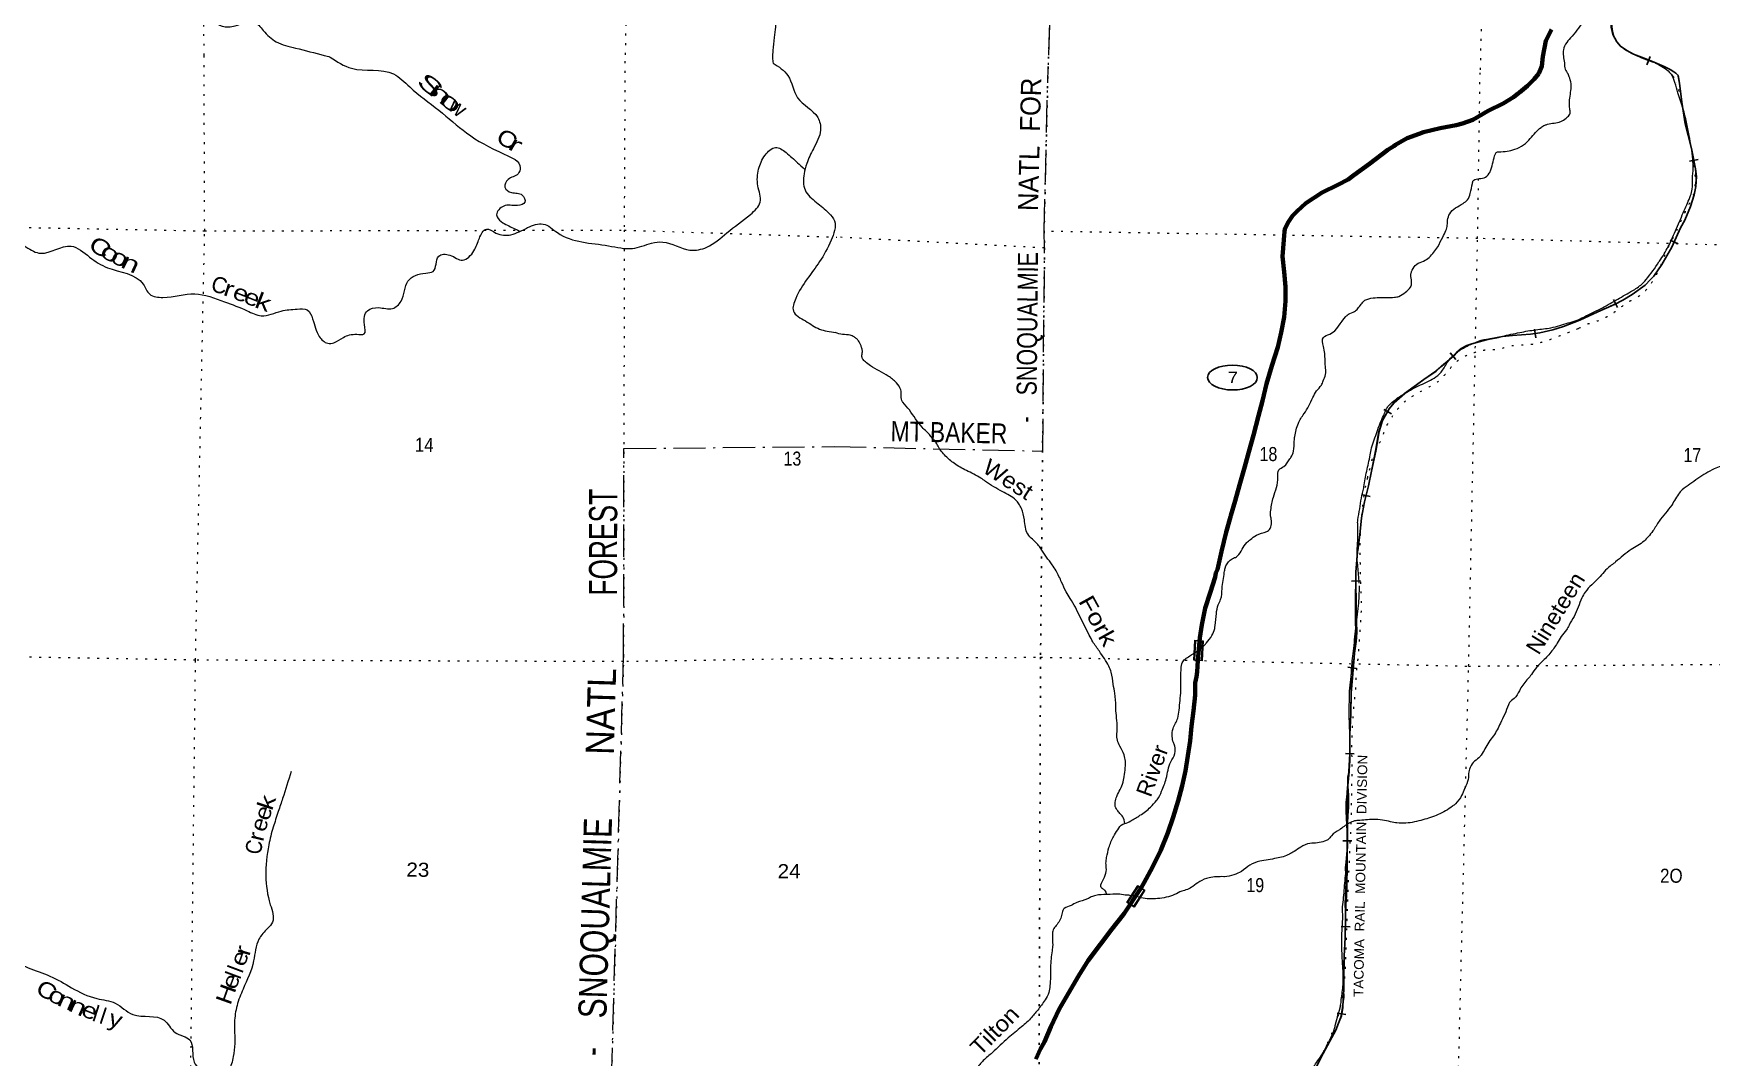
# Model space of a CAD drawing. Header units: feet. Extents: x -518066 to -250644, y -364975 to -177792.
# Drawn here: x -325216 to -304337, y -330820 to -318076 of the extents above; entities that cross this region are included whole.
import ezdxf
from ezdxf.enums import TextEntityAlignment as Align

# ---------------------------------------------------------------- set-up
doc = ezdxf.new("R2010")
doc.units = ezdxf.units.FT
doc.header["$LTSCALE"] = 80
doc.linetypes.add('DOT_DASHED', pattern=[7.7, 5, -1.2, 0.3, -1.2])
doc.linetypes.add('DOTTED', pattern=[1.5, 0.3, -1.2])
for name, color, linetype, lineweight in [('17', 7, 'Continuous', 25), ('23', 7, 'Continuous', 70), ('34', 7, 'Continuous', 25), ('39', 7, 'Continuous', 13), ('41', 7, 'Continuous', 13), ('44', 7, 'DOT_DASHED', 13), ('59', 7, 'Continuous', 13), ('6', 7, 'DOTTED', 25), ('7', 7, 'DOTTED', 13)]:
    doc.layers.add(name, color=color, linetype=linetype, lineweight=lineweight)

msp = doc.modelspace()

# ---------------------------------------------------------------- linework, layer by layer
at = {"layer": '17'}
msp.add_ellipse((-310297.36, -322357.17), major_axis=(-309.24, 1), ratio=0.500121, dxfattribs=at)
at = {"layer": '23'}
for points in [[(-306484.27, -318574.24), (-306449.42, -318480.63), (-306436.19, -318360.16), (-306400.14, -318165.54), (-306328.47, -318023.52)], [(-308290.89, -319476.56), (-308267.97, -319461.03), (-308248.5, -319448.54), (-308125.42, -319378.54), (-307975.3, -319322.41), (-307920.18, -319304.03), (-307714.28, -319253.25), (-307512.84, -319215.76), (-307434.26, -319195.92), (-307305.23, -319148.09), (-307115.56, -319038.08), (-306929.99, -318946.16), (-306798.82, -318866.13), (-306736.22, -318818.04), (-306724.11, -318810.04), (-306625.13, -318727.86), (-306544.26, -318643.61), (-306484.15, -318574.1)], [(-312743.36, -330839.05), (-312686.46, -330712.42), (-312637.78, -330626.04), (-312556.46, -330437.09), (-312454.89, -330218.02), (-312339.31, -330019.14), (-312207.54, -329798.17), (-312092.02, -329613.38), (-311940.19, -329408.6), (-311798.5, -329223.91), (-311658.86, -329045.25), (-311644.69, -329027.18), (-311434.95, -328707.36), (-311395.48, -328643.58), (-311294.03, -328452.7), (-311190.46, -328237.66), (-311100.99, -328024.59), (-311035.74, -327827.53), (-310974.5, -327626.43), (-310921.36, -327437.38), (-310882.32, -327252.3), (-310853.35, -327067.18), (-310822.36, -326880.06), (-310807.49, -326696.9), (-310782.52, -326505.73), (-310763.58, -326312.52), (-310763.52, -326298.43), (-310760.91, -326157.51), (-310746.49, -326081.06), (-310736.16, -326018.68), (-310729.73, -325878.47), (-310704.91, -325596.12), (-310677.32, -325435.04), (-310638.18, -325225.8), (-310577, -325038.79), (-310513.77, -324843.74), (-310505.49, -324789.41), (-310485.17, -324745.19), (-310433.9, -324521.91), (-310374.51, -324282.55), (-310323.37, -324091.48), (-310319.28, -324075.38), (-310264.15, -323892.38), (-310208.96, -323695.28), (-310141.56, -323466.02), (-310092.47, -323280.98), (-310037.25, -323075.83), (-309971.81, -322834.48), (-309924.72, -322647.41), (-309873.49, -322436.21), (-309806.11, -322210.97), (-309734.68, -321979.71), (-309689.61, -321796.67), (-309654.59, -321607.55), (-309637.64, -321408.29), (-309638.92, -321237.15), (-309638.88, -321227.09), (-309652.18, -321041.81), (-309675.52, -320852.47), (-309652.04, -320538.48), (-309647.89, -320508.29), (-309609.32, -320431.93), (-309548.57, -320345.59), (-309493.96, -320285.4), (-309382.84, -320187.16), (-309183.01, -320055.04), (-308987.35, -319957.13), (-308858.25, -319891.18), (-308787.58, -319839.1), (-308593.75, -319696.88), (-308363.92, -319524.06), (-308350.75, -319516.53), (-308290.89, -319476.56)]]:
    msp.add_lwpolyline(points, dxfattribs=at)
at = {"layer": '34'}
for p, q in [((-305139.73, -318464.18), (-305099.66, -318361.09)), ((-304612.18, -319665.85), (-304503.76, -319643.96)), ((-304850.3, -320648.16), (-304749.44, -320693.57)), ((-305554.62, -321387.81), (-305506.28, -321487.3)), ((-306540.02, -321754.92), (-306523.75, -321864.33)), ((-307588.77, -322049.9), (-307517.36, -322134.38)), ((-308414.25, -322753.48), (-308318.68, -322809.18)), ((-308691.27, -323812.57), (-308583.83, -323838.83)), ((-308815.1, -324889.75), (-308704.53, -324886.99)), ((-308861.48, -325960.29), (-308752.42, -325978.76)), ((-308891.92, -327037.29), (-308781.4, -327041.74)), ((-308923.71, -328123.51), (-308813.1, -328122.41)), ((-308943.51, -329190.55), (-308833.03, -329195.91)), ((-308994.15, -330266.94), (-308884.95, -330284.54))]:
    msp.add_line(p, q, dxfattribs=at)
at = {"layer": '34', "lineweight": 13}
msp.add_line((-308719, -324916.9), (-308719.42, -324912.24), dxfattribs=at)
at = {"layer": '34'}
for points in [[(-305164.71, -316587.93), (-305230.86, -316778.24), (-305309.81, -316998.63), (-305389.8, -317218.89), (-305491.07, -317534.13), (-305576.71, -317852.1), (-305588.65, -317933.02), (-305586.23, -317994.68), (-305562.82, -318087.21), (-305513.82, -318177.48), (-305468.28, -318230.66), (-305391.84, -318287.99), (-305306.96, -318331.87), (-305173.31, -318383.82), (-305040.93, -318436.95), (-304924.23, -318487.49), (-304852.49, -318523.93), (-304806.94, -318550.13), (-304779.62, -318568.36), (-304752.18, -318597.22)], [(-304752.18, -318597.22), (-304733.89, -318694.58), (-304704.7, -318930.27), (-304663.59, -319198.12), (-304586.41, -319504.42), (-304535.14, -319758.36), (-304524.99, -319856.41), (-304531.09, -319978.55), (-304550.64, -320084.91), (-304597.58, -320227.78), (-304666.78, -320396.74), (-304721.55, -320495.2), (-304829.25, -320734.39), (-304955.01, -320949.43), (-305054.33, -321094.11), (-305094.83, -321138.32), (-305161.62, -321206.59), (-305323.26, -321324.86), (-305438.37, -321394.94), (-305545.33, -321446.91), (-305749.01, -321538.74), (-305761.1, -321544.74), (-305976.96, -321644.62), (-306178.62, -321720.38), (-306309.7, -321762.19), (-306470.96, -321799.85), (-306589.88, -321817.53), (-306811.39, -321834.82), (-306936.18, -321846.42), (-307091.2, -321876.01), (-307318.81, -321935.53), (-307383.18, -321959.4), (-307449.6, -321997.31), (-307503.98, -322043.28), (-307530.29, -322075.39), (-307694, -322213.77), (-307704.09, -322221.77), (-307764.74, -322275.92), (-307914.17, -322380.09), (-308154.38, -322554.3), (-308283.59, -322670.48), (-308348.22, -322748.63), (-308431.25, -322891.08), (-308474.05, -323029.64), (-308515.35, -323275.06), (-308566.72, -323522.53), (-308605.75, -323703.6), (-308654.9, -323904.73), (-308689.95, -324101.84), (-308712.99, -324313.12), (-308737.99, -324508.4), (-308742.08, -324524.46), (-308763.28, -324777.91), (-308764.82, -325194.14), (-308765.87, -325426.52), (-308761.77, -325472.72), (-308764.82, -325588.41), (-308783.94, -325845.03), (-308803.03, -326095.42), (-308818.96, -326281.22), (-308824.26, -326557.27), (-308836.29, -326794.93), (-308837.33, -327038.58), (-308846.34, -327262.08), (-308869.58, -327521.69), (-308869.65, -327537.8), (-308868.34, -327704.33), (-308868.34, -327771.31), (-308867.64, -328008.84), (-308865.75, -328197.93), (-308870.39, -328244.34), (-308868.34, -328386.3), (-308871.38, -328471.55), (-308878.7, -328812.12), (-308886.6, -328916.05), (-308890.63, -329081.55), (-308895.4, -329325.53), (-308906.45, -329557.01), (-308910.56, -329839.35), (-308912.21, -329963.64), (-308912.28, -329979.72), (-308919.83, -330092.85), (-308925.3, -330199.32), (-308941.86, -330302.06), (-308976.51, -330392.64), (-309011.12, -330479.15), (-309059.84, -330569.62), (-309169.4, -330772.54), (-309268.87, -330967.48)]]:
    msp.add_lwpolyline(points, dxfattribs=at)
at = {"layer": '34', "lineweight": 13}
for points in [[(-308284.39, -322669.72), (-308155.07, -322553.44), (-307914.81, -322379.19), (-307765.42, -322275.06), (-307704.8, -322220.93), (-307694.7, -322212.92), (-307531.08, -322074.61), (-307504.77, -322042.5), (-307450.23, -321996.4), (-307383.65, -321958.4), (-307319.14, -321934.48), (-307091.44, -321874.94), (-306936.33, -321845.33), (-306811.48, -321833.72), (-306590, -321816.44), (-306471.17, -321798.77), (-306309.99, -321761.13), (-306178.98, -321719.34), (-305977.38, -321643.6), (-305761.58, -321543.75), (-305749.48, -321537.75), (-305545.8, -321445.91), (-305438.9, -321393.97), (-305323.87, -321323.94), (-305162.34, -321205.76), (-305095.63, -321137.56), (-305055.19, -321093.42), (-304955.94, -320948.84), (-304830.23, -320733.89), (-304722.53, -320494.71), (-304667.77, -320396.26), (-304598.61, -320227.4), (-304551.71, -320084.64), (-304532.19, -319978.42), (-304526.09, -319856.44), (-304536.23, -319758.53), (-304587.48, -319504.66), (-304664.67, -319198.34), (-304705.79, -318930.42), (-304734.98, -318694.75), (-304755.17, -318587.28)], [(-309269.83, -330966.94), (-309170.37, -330772.03), (-309060.81, -330569.1), (-309012.12, -330478.68), (-308977.53, -330392.24), (-308942.93, -330301.77), (-308926.39, -330199.15), (-308907.73, -330072.38), (-308913.38, -329979.75), (-308913.31, -329963.64), (-308914.5, -329772.37), (-308907.55, -329556.97), (-308896.5, -329325.48), (-308885.46, -329098.02), (-308894.72, -328908.73), (-308881.47, -328634.97), (-308890.76, -328453.73), (-308884.44, -328387.32), (-308871.49, -328244.24), (-308866.85, -328197.88), (-308868.74, -328008.87), (-308881.75, -327757.16), (-308883.3, -327648.43), (-308870.75, -327537.74), (-308870.68, -327521.64), (-308847.44, -327262.01), (-308838.43, -327038.56), (-308837.39, -326794.95), (-308846.46, -326561.37), (-308841.15, -326261.41), (-308818.07, -326040.03), (-308785.03, -325844.86), (-308755.99, -325643.64), (-308745.44, -325528.92), (-308748.89, -325394.01), (-308755.78, -325122.19), (-308764.38, -324777.88), (-308743.17, -324524.28), (-308739.07, -324508.19), (-308714.08, -324312.99), (-308691.04, -324101.68), (-308655.98, -323904.5), (-308606.82, -323703.35), (-308567.8, -323522.3), (-308516.43, -323274.86), (-308475.12, -323029.39), (-308432.26, -322890.63), (-308349.13, -322748), (-308284.39, -322669.72)]]:
    msp.add_lwpolyline(points, dxfattribs=at)
for points in [[(-286001.81, -273099.63), (-286744.98, -274959.73), (-287315.14, -276379.3), (-287421.41, -276772.23), (-287445.64, -277399.11), (-287468.51, -277887.32), (-287639.61, -278134.91), (-287907.69, -278441.85), (-288159.48, -278931.87), (-288727.87, -279965.55), (-289046.38, -280501.15), (-289446.44, -280957.57), (-289879.24, -281270.97), (-290014.36, -281534.98), (-290067.52, -281835.97), (-290497.99, -282117.23), (-290678.74, -282324.52), (-290757.78, -282603.15), (-290794.3, -282846), (-290973.61, -283111.6), (-291222.77, -283332.3), (-291962.92, -283658.82), (-292741.7, -284033.2), (-293726.28, -284508.1), (-294513.75, -284950.73), (-294891.51, -285180.24), (-295289.35, -285206.55), (-295642.71, -285201.13), (-295864.72, -285315.57), (-296134.11, -285552.16), (-296258.96, -285792.15), (-296413.31, -285969.55), (-296800.12, -286098.47), (-297298.77, -286166.02), (-297712.03, -286330.87), (-298280.79, -286584.67), (-298962.69, -286909.73), (-299568, -287205.39), (-299804.78, -287392.04), (-299998.92, -287735.88), (-300258.42, -288396.67), (-300447.93, -288883.27), (-300746.75, -289662.27), (-301005.28, -290224.58), (-301207.21, -290544.23), (-301448.48, -290779.07), (-301599.38, -291014.8), (-301749.94, -291419.36), (-301781.65, -291784.87), (-301770.89, -292120.64), (-301625.35, -292636.6), (-301384.17, -293022.84), (-301145.38, -293449.25), (-300881.31, -294163.33), (-300537.45, -295135.46), (-300292.53, -295959.91), (-300218.26, -296575.68), (-300307.63, -297292.38), (-300503.74, -298042.22), (-300636.28, -298861.02), (-300638.2, -299260.99), (-300612.32, -300101.41), (-300572.14, -301530.9), (-300544.49, -302600.47), (-300488.29, -304034.13), (-300446.67, -305316.91), (-300458.44, -305901.7), (-300572.35, -306459.37), (-300906.07, -307316.42), (-301489.24, -308629.34), (-301702.75, -309105.66), (-302171.96, -310264.91), (-302445.81, -310750.69), (-302789.6, -311201.63), (-303080, -311737.5), (-303298.14, -312276.08), (-303605.47, -313718.3), (-303529.19, -314129.07), (-303519.28, -314551.26), (-303668.1, -314983.98), (-303893.26, -315214.96), (-304527.24, -315566.62), (-304824.74, -315802.94), (-304948.85, -315968.57), (-305099.65, -316397.25), (-305231.9, -316777.87), (-305390.84, -317218.53), (-305577.79, -317851.88), (-305514.73, -318178.11), (-305307.41, -318332.87), (-305041.38, -318437.95)], [(-308417.69, -322833.3), (-308391.61, -322768.19), (-308365.25, -322721.98), (-308334.91, -322687.87), (-308241.99, -322611.71), (-308058.35, -322499.66), (-307858.67, -322401.76), (-307765.86, -322349.77), (-307682.97, -322265.52), (-307603.94, -322140.99), (-307510.97, -322050.74), (-307393.9, -321974.68), (-307331.38, -321944.72), (-307266.85, -321916.77), (-307135.86, -321879.02), (-307121.77, -321879.07), (-306940.48, -321845.53), (-306722.88, -321796.02), (-306521.46, -321762.55), (-306334.16, -321737.09), (-306118.54, -321677.5), (-306021.8, -321647.67), (-305925, -321603.74), (-305719.26, -321501.84), (-305527.59, -321395.86), (-305339.94, -321287.85), (-305216.81, -321205.77), (-305150.1, -321137.57), (-304990.15, -320918.72), (-304982.05, -320906.67), (-304874.61, -320727.89), (-304770.99, -320500.78), (-304675.44, -320277.66), (-304598.16, -320092.73), (-304575.68, -320012.28), (-304573.11, -319881.42), (-304564.51, -319754.61), (-304570.05, -319637.82), (-304613.09, -319345.73), (-304690.18, -319015.25), (-304753.73, -318813.68), (-304791.43, -318686.69), (-304831.42, -318587.65)], [(-305041.38, -318437.95), (-304877.72, -318540.02), (-304802.23, -318623.16)], [(-308719.42, -324912.24), (-308737.12, -324714.96), (-308746.27, -324501.51), (-308739.87, -324416.98), (-308738.91, -324191.49), (-308738.64, -324129.07), (-308711.89, -323992.27), (-308693.21, -323859.46), (-308664.48, -323730.72), (-308662.41, -323716.63), (-308627.37, -323523.48), (-308584.23, -323320.3), (-308567.76, -323233.79), (-308533.11, -323131.24), (-308459.77, -322926.16), (-308417.69, -322833.3)], [(-314156.67, -333476.06), (-314150.63, -333468.57), (-314010.83, -333253.67), (-313952.11, -333171.34), (-313875.07, -333040.77), (-313798.04, -332914.22), (-313767.73, -332886.15), (-313731.25, -332827.9), (-313611.63, -332625.01), (-313516.3, -332454.23), (-313433.42, -332369.99), (-313356.51, -332271.63), (-313218.87, -332090.95), (-313125.89, -331998.69), (-313057.26, -331954.65), (-313045.15, -331946.64), (-312974.54, -331908.66), (-312877.8, -331878.82), (-312779.13, -331867.12), (-312674.47, -331869.53), (-312477.32, -331892.42), (-312342.55, -331913.06), (-312241.92, -331915.46), (-312036.64, -331922.27), (-311829.46, -331953.25), (-311680.56, -331965.9), (-311604.05, -331960.15), (-311557.75, -331958.31), (-311404.85, -331974.99), (-311197.58, -331985.84), (-311187.52, -331985.88), (-310986.29, -331998.72), (-310785.09, -332017.6), (-310595.98, -332038.45), (-310418.94, -332057.24), (-310350.52, -332061.53), (-310231.69, -332043.86), (-310142.99, -332011.98), (-310046.17, -331964.03), (-309961.43, -331916.03), (-309876.57, -331839.84), (-309856.34, -331815.76), (-309829.94, -331761.5), (-309722.74, -331639.09), (-309576.99, -331444.35), (-309570.91, -331434.3), (-309469.49, -331253.49), (-309353.96, -331064.67), (-309248.5, -330877.83), (-309191.81, -330799.53), (-309139.06, -330703.09), (-309047.69, -330516.19), (-308984.33, -330290.94), (-308951.61, -330170.26), (-308943.26, -330099.83), (-308920.32, -329912.68), (-308925.38, -329683.14), (-308934.64, -329495.86), (-308935.82, -329300.57), (-308924.78, -329071.09), (-308924.7, -329052.97), (-308928.39, -328974.44), (-308917.84, -328859.72), (-308896.69, -328620.21), (-308873.52, -328378.7), (-308870.48, -328137.11), (-308865.63, -327943.85), (-308852.71, -327746.59), (-308851.71, -327513.05), (-308856.87, -327307.67), (-308848.65, -327267.44), (-308836.2, -327178.9), (-308831.47, -327013.82), (-308830.15, -326705.79), (-308823.01, -326448.11), (-308822.94, -326429.99), (-308820.06, -326228.67), (-308817.11, -326007.21), (-308791.91, -325761.68), (-308762.52, -325477.91), (-308729.12, -325198.19), (-308715.98, -324950.6)]]:
    msp.add_spline(points, degree=3, dxfattribs=at)
at = {"layer": '34', "linetype": 'DOTTED', "lineweight": 13}
for points in [[(-304966.47, -320964.89), (-304883.28, -320755.41), (-304785.85, -320564.51), (-304696.44, -320367.54), (-304601.01, -320172.61), (-304550.14, -320043.95), (-304537.63, -319941.32), (-304537.29, -319862.8), (-304560.59, -319661.38), (-304607.77, -319397.45), (-304631.52, -319304.75), (-304736.09, -318809.08), (-304769.04, -318680.46)], [(-305986.26, -321744.22), (-305867.26, -321686.28), (-305732.22, -321644.51), (-305591.02, -321572.57), (-305482.01, -321498.49), (-305354.81, -321406.36), (-305239.82, -321344.38), (-305130.7, -321244.12), (-305051.71, -321129.66), (-304966.47, -320964.89), (-304956.9, -320943.36)], [(-308620.19, -323625.68), (-308590.28, -323508.11), (-308543.22, -323329.1), (-308482.3, -323202.5), (-308425.41, -323077.88), (-308382.67, -322967.31), (-308321.83, -322860.84), (-308228.7, -322734.35), (-308137.74, -322644.09), (-308020.68, -322568.03), (-307873.39, -322486.04), (-307754.35, -322418.04), (-307667.46, -322337.83), (-307574.39, -322225.44), (-307499.6, -322151.23), (-307400.71, -322089.19), (-307277.72, -322041.33), (-307134.69, -322011.68), (-306979.66, -322000.18), (-306834.57, -321962.48), (-306703.69, -321950.89), (-306546.64, -321937.39), (-306417.68, -321905.67), (-306298.76, -321865.85), (-306137.46, -321802.03), (-305986.26, -321744.22)], [(-309228.7, -330853.24), (-309200.35, -330813.08), (-309127.28, -330670.41), (-309005.29, -330382.97), (-308939.71, -330109.4), (-308935.56, -330079.22), (-308910.78, -329934.35), (-308893.82, -329733.08), (-308880.3, -329394.9), (-308870.88, -329072.8), (-308857.44, -328754.74), (-308843.94, -328420.58), (-308832.86, -328181.04), (-308819.3, -327834.8), (-308811.79, -327488.53), (-308808.45, -327178.49), (-308811.3, -326902.66), (-308800.1, -326636.94), (-308783.06, -326417.55), (-308759.88, -326174.03), (-308748.99, -325978.78), (-308746.9, -325962.68), (-308725.92, -325761.42), (-308706.69, -325501.78), (-308693.6, -325264.25), (-308698.41, -324976.33), (-308705.37, -324718.6), (-308708.32, -324466.92), (-308701.33, -324243.47), (-308684.38, -324046.23), (-308657.21, -323810.77), (-308620.19, -323625.68), (-308604.91, -323559.59)]]:
    msp.add_spline(points, degree=3, dxfattribs=at)
at = {"layer": '39'}
for points in [[(-319546.69, -311826.71), (-319038.54, -311921.59), (-318679.39, -312056.85), (-318527.19, -312262.14), (-318398.96, -312403.07), (-318342.95, -312515.74), (-318333.02, -312572.05), (-318260.94, -312678.71), (-318229.07, -312811.44), (-318124.88, -312924.19), (-317926.27, -313008.93), (-317721.53, -313043.43), (-317542.7, -312975.36), (-317458.49, -313033.8), (-317446.64, -313140.36), (-317559.34, -313274.88), (-317607.88, -313457.75), (-317577.99, -313576.4), (-317441.64, -313673.12), (-317182.81, -313768.01), (-317030.42, -313876.81), (-316988.52, -314013.58), (-317060.93, -314081.82), (-317193.67, -314196.2), (-317224.05, -314336.88), (-317234.43, -314513.77), (-317254.68, -314602.19), (-317327.16, -314704.61), (-317313.35, -314833.29), (-317182.93, -314881.75), (-317052.59, -314970.41), (-316988.62, -315117.27), (-316934.7, -315266.12), (-316981, -315330.38), (-317089.61, -315430.72), (-317119.87, -315505.06), (-317055.97, -315686.09), (-317076.26, -315798.64), (-317162.92, -315965.36), (-317255.5, -316081.82), (-317255.67, -316170.27), (-317117.19, -316198.63), (-317026.91, -316238.98), (-316922.53, -316253.22), (-316826.09, -316221.21), (-316703.58, -316205.32), (-316657.39, -316197.35), (-316551.19, -316314.12), (-316501.21, -316424.77), (-316547.56, -316511.14), (-316650.15, -316611.49), (-316692.48, -316697.87), (-316638.42, -316776.36), (-316508.08, -316867.03), (-316403.97, -317019.98), (-316356.03, -317150.73), (-316362.26, -317259.28), (-316304.19, -317341.8), (-316193.95, -317444.5), (-316073.82, -317621.6), (-315987.95, -317862.98), (-315998.49, -318126.32), (-316016.87, -318287.12), (-316021.06, -318377.58), (-316014.17, -318444.69)], [(-329735.52, -315678.15), (-329586.55, -315473.33), (-329383.67, -315429.42), (-329146.51, -315307.16), (-328987.66, -315186.79), (-328674.44, -315189.3), (-328535.75, -315113.12), (-328346.85, -315028.99), (-328224.36, -315023.15), (-328071.83, -315057.57), (-327824.76, -314999.65), (-327523.73, -315078.53), (-327108.43, -315250.07), (-326731.29, -315421.54), (-326446.64, -315665.25), (-326224.18, -315878.69), (-325999.51, -315991.63), (-325792.99, -316138.71), (-325610.78, -316406.38), (-325396.4, -316643.94), (-325087.56, -316839.43), (-324830.98, -317056.95), (-324628.49, -317216.09), (-324544.46, -317373.03), (-324462.22, -317415.37), (-324309.64, -317425.67), (-324160.97, -317375.64), (-324084.66, -317371.74), (-324032.52, -317406), (-323915.97, -317355.93), (-323791.25, -317231.48), (-323650.65, -317205.57), (-323564.4, -317253.95), (-323424.33, -317503.46), (-323237.97, -317698.76), (-323091.61, -317807.55), (-322869.07, -317982.8), (-322708.44, -317979.03), (-322477.44, -317929.14), (-322357.18, -318037.88), (-322196.82, -318178.86), (-321956.02, -318255.64), (-321598.81, -318348.68), (-321524.91, -318368.05)], [(-305568.39, -317429.39), (-305603.66, -317419.49), (-305646.24, -317461.29), (-305681.64, -317589.58), (-305782.54, -317640.87), (-305867.3, -317684.27), (-305880.61, -317812.78), (-305921.7, -317906.85), (-306072.27, -318108.41), (-306180.35, -318276.2), (-306167.91, -318441.14), (-306156.63, -318519.64), (-306121.46, -318578.48)], [(-321524.91, -318368.04), (-321258.62, -318508.19), (-320737.06, -318578.1), (-320534.38, -318739.99), (-320172.76, -319030.94), (-319829.08, -319311.57), (-319358.55, -319575.92), (-319160.01, -319745.8), (-319187.23, -319821.86), (-319310.84, -319892.52), (-319350.41, -319988.53), (-319268.95, -320054.09), (-319134.75, -320086.21), (-319101.83, -320173.21), (-319194.9, -320216.13), (-319365.84, -320223.73), (-319453.84, -320333.12), (-319396.75, -320416.45), (-319319.02, -320461.84), (-319170.8, -320533.84)], [(-316014.17, -318444.69), (-315829.29, -318598.69), (-315708.66, -318876.1), (-315458.91, -319119.15), (-315422.99, -319276.62), (-315512.74, -319508.73), (-315595.81, -319694.66), (-315627.8, -319822.97), (-315616.59, -320022.34), (-315474.1, -320177.32), (-315321.25, -320310.32), (-315250.3, -320407.93), (-315291.95, -320648.78), (-315434.44, -320914.34), (-315732.45, -321372.83), (-315760.82, -321529.37), (-315611.85, -321652.25), (-315436.43, -321753.38), (-315236.75, -321796.99)], [(-307847.95, -320861.39), (-307742.72, -320728.91), (-307681.82, -320608.34), (-307641.22, -320527.96), (-307624.83, -320459.57), (-307620.54, -320399.19), (-307594.03, -320318.76), (-307428.44, -320190.53), (-307371.88, -320144.44), (-307339.34, -320066.04), (-307312.64, -319941.31), (-307308.54, -319923.21), (-307304.47, -319913.16), (-307167.43, -319871.4), (-307102.78, -319815.27), (-307080.45, -319771.06), (-307025.25, -319571.95), (-307015.12, -319555.88), (-306982.88, -319547.95), (-306785.49, -319516.48), (-306674.55, -319460.53), (-306591.69, -319382.32), (-306458.26, -319243.91), (-306409.83, -319215.9), (-306395.72, -319209.92), (-306232.55, -319178.32), (-306194.24, -319162.36), (-306127.6, -319112.28), (-306095.21, -319068.11), (-306100.99, -319007.69), (-306104.76, -318947.27), (-306083.84, -318762.12), (-306081.66, -318723.88), (-306101.39, -318629.18), (-306121.46, -318578.48)], [(-333111.59, -318709.23), (-332832.03, -318836.01), (-332575.34, -318875.94), (-332244.19, -319188.58), (-332085.67, -319486.66), (-331930.04, -319706.22), (-331634.92, -319728.59), (-331107.75, -319967.6), (-330811.84, -319935.65), (-330602.58, -320059.41), (-330386.95, -320159.1), (-330087.77, -320179.52), (-329939.51, -320211.85), (-329744.63, -320357.52), (-329470.83, -320325.26), (-329250.51, -320378.75), (-328927.36, -320268.72), (-328447.35, -320152.91), (-328232.31, -320154.01), (-328061.71, -320170.56), (-327944.01, -320091.77), (-327826.25, -320008.96), (-327492.31, -319987.63), (-327294.86, -319954.26), (-327055.76, -319818.88), (-326842.53, -319805.86), (-326517.67, -319997.68), (-326398.13, -320210.68), (-326269.73, -320226.62), (-326146, -320147.92), (-326046.15, -320052.78), (-325855.89, -320099.8), (-325684.9, -320229.03), (-325499.03, -320302.14), (-325412.23, -320416.08), (-325446.81, -320584.6), (-325310.24, -320731.45), (-325126.47, -320810.56), (-324749.35, -320721.44), (-324518.16, -320857.58), (-324296.96, -320989.55), (-323851.71, -321195.19), (-323771.09, -321319.09), (-323606.86, -321359.7), (-323210.28, -321315.12), (-322839.89, -321415.04), (-322558.09, -321525.76), (-322382.13, -321588.66), (-322134.07, -321529.87), (-321936.75, -321504.55), (-321810.3, -321516.44), (-321743.56, -321628.07), (-321660.28, -321846.58), (-321554.96, -321930.6), (-321478.49, -321923.66), (-321360.96, -321856.94), (-321193.6, -321819.12), (-321101.08, -321814.42), (-321099.4, -321697.74), (-321060.75, -321525.25), (-320923.53, -321486.99), (-320750.83, -321497.53), (-320643, -321406.53), (-320557.01, -321156.25), (-320336.5, -321056.82), (-320243.75, -321036.03), (-320174.73, -320847.88), (-320035.84, -320833.79), (-319877.97, -320896.44), (-319735.6, -320779.77), (-319669.05, -320623.79), (-319580.97, -320508.36), (-319463.1, -320558.35), (-319276.48, -320579.15), (-319068.21, -320491.62), (-318874.61, -320446.12), (-318697.28, -320553.31), (-318060.5, -320717.45), (-317763.51, -320749.91), (-317525.41, -320684.93), (-317386.53, -320670.84), (-317048.29, -320770.3), (-316838.76, -320735.1), (-316588.97, -320555.6), (-316294.26, -320326.45), (-316175.48, -320173.23), (-316202.74, -319971.62), (-316193.71, -319762.48), (-316112.85, -319590.61), (-315982.83, -319493.89), (-315853.09, -319556.13), (-315710.2, -319682.95), (-315621.96, -319761.31)], [(-296471.89, -319949), (-296610.75, -319942.44), (-296677.25, -319960.3), (-296860.7, -320028.06), (-297054.13, -320075.65), (-297253.55, -320111.14), (-297404.63, -320140.77), (-297519.52, -320176.57), (-297594.07, -320196.42), (-297672.73, -320232.37), (-297741.37, -320282.44), (-297759.66, -320322.64), (-297931.36, -320466.95), (-298016.11, -320516.96), (-298143.11, -320560.77), (-298155.19, -320562.74), (-298360.63, -320594.18), (-298443.17, -320597.89), (-298535.71, -320587.47), (-298728.74, -320540.44), (-298907.68, -320493.45), (-299106.73, -320442.37), (-299237.44, -320413.69), (-299313.9, -320409.37), (-299374.34, -320421.22), (-299487.26, -320469.12), (-299535.7, -320501.15), (-299580.14, -320537.22), (-299675.42, -320697.92), (-299693.75, -320746.17), (-299740.35, -320818.48), (-299789.14, -320931.04), (-299795.23, -320943.1), (-299914.77, -321127.87), (-299949.16, -321168.01), (-300100.59, -321278.17), (-300171.13, -321300.05), (-300251.65, -321303.77), (-300320.06, -321297.47), (-300515.14, -321258.48), (-300698.19, -321233.63), (-300885.18, -321186.61), (-301128.51, -321135.36), (-301257.22, -321108.7), (-301355.82, -321102.29), (-301367.88, -321100.23), (-301430.3, -321104.02), (-301486.73, -321121.93), (-301541.08, -321121.72), (-301722.21, -321117.01), (-301845.06, -321134.66), (-301943.79, -321158.45), (-301992.14, -321168.33), (-302066.76, -321202.28), (-302133.26, -321222.16), (-302157.5, -321242.2), (-302203.94, -321276.25), (-302381.45, -321366.18), (-302433.9, -321392.16), (-302494.33, -321404.01), (-302558.87, -321433.96), (-302570.97, -321439.96), (-302607.25, -321451.9), (-302667.62, -321447.65), (-302758.1, -321425.16), (-302880.85, -321418.65), (-302935.3, -321442.61), (-302935.38, -321462.74), (-302939.46, -321474.8), (-302973.8, -321504.87), (-302994.24, -321577.28), (-303028.77, -321649.63), (-303049.14, -321705.92), (-303115.98, -321804.32), (-303148.29, -321830.37), (-303164.45, -321842.39), (-303368.52, -322024.83), (-303574.46, -322175.05), (-303629.02, -322225.18), (-303679.72, -322313.58), (-303687.97, -322359.85), (-303696.57, -322488.67), (-303717.08, -322579.19), (-303788.2, -322735.96), (-303802.51, -322788.26), (-303822.88, -322844.55), (-303833.42, -322957.26), (-303849.75, -323009.54), (-303882.31, -323093.98), (-303933.03, -323186.4), (-303941.13, -323198.45), (-303985.69, -323264.72), (-304100.96, -323391.13), (-304143.37, -323423.18), (-304302.69, -323495.06), (-304508.5, -323615.08), (-304700.31, -323753.27)], [(-310774.75, -325785.09), (-310648.36, -325692.62), (-310621.92, -325660.74), (-310553.09, -325568.39), (-310518.51, -325481.95), (-310512.3, -325443.72), (-310497.58, -325294.79), (-310474.98, -325186.15), (-310444.49, -325117.81), (-310425.81, -324985.01), (-310398.78, -324781.76), (-310388.49, -324729.45), (-310325.66, -324629.02), (-310271.19, -324599.03), (-310261.11, -324595.04), (-310234.87, -324577.02), (-310119.43, -324410.35), (-310074.99, -324374.28), (-310000.29, -324320.2), (-309871.26, -324272.37), (-309851.09, -324262.38), (-309816.6, -324198.08), (-309814.25, -324119.57), (-309820.19, -324095.39), (-309819.81, -324006.81), (-309788.94, -323847.87), (-309750.18, -323725.2), (-309733.53, -323598.43), (-309721.07, -323507.87), (-309658.48, -323463.82), (-309581.6, -323369.48), (-309569.44, -323351.41), (-309538.92, -323273), (-309528.32, -323148.22), (-309522.03, -323089.86), (-309477.06, -322926.95), (-309446.61, -322866.66), (-309406.09, -322806.41), (-309296.55, -322605.5), (-309251.91, -322523.12), (-309191.22, -322450.87), (-309168.86, -322398.61), (-309140.34, -322320.19), (-309145.68, -322155.08), (-309145.62, -322140.99), (-309165.01, -321969.78), (-309166.56, -321859.04), (-309087.88, -321817.06), (-308887.68, -321598.37), (-308855.35, -321570.3), (-308778.71, -321534.35), (-308738.3, -321498.26), (-308695.8, -321444.07), (-308649.31, -321395.92), (-308598.9, -321375.98), (-308498.2, -321362.27), (-308280.8, -321357.05), (-308226.41, -321347.19), (-308145.68, -321295.15), (-308083.02, -321232.97), (-308076.93, -321222.93), (-308074.21, -321055.83), (-308059.97, -321021.66), (-308005.3, -320945.36), (-307918.59, -320907.43), (-307847.95, -320861.39)], [(-314397.36, -322665.64), (-314402.33, -322659.67), (-314420.13, -322587.13), (-314419.96, -322546.86), (-314425.84, -322508.59), (-314477.81, -322423.83), (-314580.1, -322338.88), (-314802.97, -322211.2), (-314865.16, -322162.65), (-314899.21, -322122.25), (-314909.15, -322094.03), (-314902.86, -322035.66), (-314902.82, -322025.6), (-314912.69, -321981.27), (-314944.6, -321910.68), (-314972.63, -321876.35), (-315006.74, -321852.06), (-315052.94, -321829.74), (-315149.52, -321821.32), (-315236.75, -321796.99)], [(-331968.58, -322530.72), (-331788.99, -322760.68), (-331609.91, -323306.55), (-331585.22, -323687.2), (-331560.66, -323796.21), (-331370.12, -323963.96), (-331149.08, -324246.84), (-330993.02, -324436.23), (-330922.18, -324541.88), (-330913.03, -324884.08), (-330814.96, -325193.35), (-330735.19, -325516.45), (-330629.26, -325837.91), (-330516.92, -325992.46), (-330126.99, -326130.89), (-329564.85, -326314.07), (-328902.13, -326631.5), (-328698.9, -326755.16), (-328535.21, -326972.83), (-328262.08, -327127.69), (-328015.43, -327306.31), (-327747.36, -327533.53), (-327388.49, -327735.9), (-327083.12, -328164.87), (-326936.26, -328434.61), (-326717.73, -328612.82), (-326189.98, -328811.6), (-326049.51, -328966.55), (-325803.39, -329042.55), (-325658.81, -329191.52), (-325503.22, -329553.94), (-325012.42, -329806.52), (-324743.17, -329951.25), (-324429.57, -330086.57), (-324199.26, -330144.23), (-323980.19, -330284.22), (-323591.31, -330356.24), (-323454.8, -330507.11), (-323271.26, -330602.32), (-323216.94, -330878.77), (-323054.25, -331025.99), (-322878.92, -331133.16), (-322609.68, -331418.75), (-322558.45, -331910.45), (-322509.83, -332023.83), (-322329.85, -332086.8), (-322072.16, -332197.16), (-321923.17, -332458.88), (-321688.54, -332915), (-321552.89, -333126.23), (-321484.48, -333400.87), (-321442.39, -333689.21), (-321272.47, -333892.88), (-321134.23, -334063.9), (-321129.46, -334291.34), (-321136.48, -334500.5), (-321027.65, -334759.63), (-320948.06, -334955.96), (-321051.19, -335139.59), (-321093, -335251.66), (-320890.83, -335308.91), (-320628.41, -335509.89), (-320647, -335684.68), (-320684.99, -335810.9), (-320587.06, -335989.38), (-320638.78, -336232.1), (-320715.41, -336389.96), (-320637.46, -336560.1), (-320563.16, -336844.89), (-320638.65, -337063.12), (-320688.98, -337209.28), (-320723.08, -337484.45), (-320875, -337566.77), (-321161.56, -337647.14), (-321281.85, -337766.13), (-321214.97, -337867.71), (-321043.8, -337984.87), (-321056.8, -338189.92), (-320985.87, -338289.54), (-320856.79, -338398.05), (-320745.66, -338637.09), (-320553.14, -338806.88), (-320394, -338921.86), (-320254.41, -338998.32)], [(-314030.72, -323121.86), (-314057.92, -323079.75), (-314158.12, -322976.69), (-314318.22, -322760.66), (-314397.36, -322665.64)], [(-311638.3, -327907.13), (-311662.82, -327824.15), (-311698.87, -327781.74), (-311732.91, -327741.34), (-311758.82, -327680.84), (-311756.64, -327642.6), (-311736.21, -327570.2), (-311658.97, -327393.31), (-311650.74, -327351.07), (-311629.68, -327133.71), (-311645.44, -327053.11), (-311697.31, -326946.21), (-311729.19, -326869.58), (-311732.58, -326720.59), (-311747.63, -326472.89), (-311747.54, -326452.76), (-311760.93, -326287.61), (-311780.57, -326174.79), (-311806.1, -326025.71), (-311835.98, -325951.1), (-311953.93, -325763.42), (-312033.94, -325646.34), (-312079.88, -325561.61), (-312195.64, -325331.65), (-312315.44, -325105.71), (-312367.42, -325022.96), (-312423.27, -324903.97), (-312493.11, -324762.77), (-312541.1, -324688.09), (-312677.14, -324494.3), (-312683.14, -324484.21), (-312719.16, -324433.74), (-312845.41, -324304.41), (-312886.92, -324127.08), (-312924.56, -323986.01), (-312956.52, -323927.5), (-312992.56, -323883.07), (-313161.17, -323775.72), (-313369.97, -323650.11), (-313428.17, -323609.62), (-313608.91, -323514.31), (-313757.48, -323427.18), (-313817.67, -323380.64), (-313853.76, -323348.29), (-313951.87, -323227.12), (-313983.83, -323168.62), (-313995.83, -323150.45), (-314005.83, -323136.32), (-314027.93, -323126.17), (-314030.72, -323121.86)], [(-304700.31, -323753.27), (-304734.69, -323791.39), (-304831.95, -323944.04), (-304989.81, -324144.78), (-305064.79, -324265.29), (-305125.49, -324339.55), (-305176.04, -324391.71), (-305337.51, -324497.81), (-305529.39, -324652.11), (-305541.51, -324662.13), (-305598.04, -324704.19), (-305741.58, -324852.64), (-305907.38, -325027.17), (-305949.95, -325099.49), (-305994.73, -325214.08), (-306047.56, -325330.65), (-306108.4, -325439.14), (-306140.85, -325497.4), (-306207.63, -325579.7), (-306256.29, -325662.06), (-306296.82, -325726.33), (-306404.03, -325852.77), (-306515.23, -325967.11), (-306577.99, -326053.44), (-306588.11, -326067.5), (-306634.63, -326119.67), (-306727.8, -326256.22), (-306792.62, -326352.62), (-306851.21, -326402.73), (-306863.4, -326430.87), (-306963.01, -326660.01), (-307050.23, -326816.72), (-307106.92, -326895.03), (-307204.23, -327057.74), (-307230.53, -327089.85), (-307301.23, -327147.97), (-307347.88, -327232.35), (-307358.09, -327266.54), (-307364.52, -327359.13), (-307407.26, -327467.69), (-307411.32, -327477.74), (-307445.89, -327560.16), (-307522.82, -327662.54), (-307559.17, -327692.61), (-307738.76, -327796.62), (-307928.24, -327862.34), (-308139.76, -327903.82), (-308250.45, -327901.39), (-308330.89, -327884.98), (-308429.43, -327864.48), (-308546.14, -327855.98), (-308735.41, -327871.37), (-308763.59, -327873.28), (-308830.11, -327895.17), (-308953.24, -327977.25), (-308967.37, -327987.27), (-309066.31, -328059.37), (-309110.8, -328109.54), (-309151.13, -328127.51), (-309239.79, -328149.32), (-309334.41, -328155), (-309447.33, -328200.88), (-309530.09, -328256.94), (-309588.61, -328290.94), (-309747.83, -328340.67), (-309957.32, -328378.14), (-310080.3, -328425.99), (-310185.3, -328504.11), (-310282.09, -328546.03), (-310394.91, -328569.76), (-310404.98, -328569.72), (-310588.2, -328583.12), (-310705.14, -328631), (-310789.94, -328691.08), (-310858.53, -328729.07), (-310929.07, -328750.95), (-311017.82, -328792.9), (-311229.37, -328842.43), (-311332.04, -328846.07), (-311436.64, -328831.58), (-311446.43, -328829.53)], [(-311916.37, -328716.38), (-311917.1, -328716.1), (-311880.17, -328551.15), (-311867.7, -328458.58), (-311871.48, -328402.19), (-311863.12, -328329.75), (-311834.42, -328207.04), (-311779.5, -328072.36), (-311724.79, -327985.99), (-311662.1, -327917.77), (-311637.91, -327909.81), (-311563.29, -327875.87), (-311448.27, -327805.84), (-311317, -327703.65), (-311242.17, -327621.39), (-311234.08, -327611.35), (-311179.29, -327506.87), (-311122.25, -327348.03), (-311065.01, -327140.87), (-311014.25, -327036.37), (-311015.86, -326943.75), (-311031.78, -326899.4), (-311047.56, -326824.85), (-311037.08, -326726.23), (-310978.15, -326595.59), (-310961.63, -326497), (-310940.47, -326255.48), (-310937.36, -325999.8), (-310926.96, -325921.32), (-310916.8, -325897.2), (-310815.8, -325813.02), (-310801.67, -325803.01), (-310774.75, -325785.09)], [(-322011.36, -327262.24), (-322116.63, -327594.74), (-322171.24, -327758.94), (-322234.36, -327955.22), (-322289.75, -328173.75), (-322325.47, -328561.58), (-322270.3, -328918.52), (-322243.27, -329136.23), (-322300.63, -329211.86), (-322413.15, -329349.07), (-322477.3, -329617.77), (-322608.95, -329968), (-322684.26, -330174.16), (-322715.37, -330380.96), (-322713.15, -330646.6), (-322731.57, -330809.32), (-322782.34, -330985.65), (-322860.32, -331145.77)], [(-311442.69, -328830.28), (-311573.39, -328802.88), (-311633.75, -328798.62), (-311720.25, -328786.21), (-311851.11, -328791.76), (-311867.21, -328791.7), (-311998.09, -328803.28), (-312054.52, -328821.19), (-312100.92, -328845.17), (-312233.96, -328890.98), (-312306.57, -328926.94), (-312391.28, -328966.89), (-312413.57, -329001.03), (-312427.95, -329069.43), (-312458.42, -329135.75), (-312533.37, -329246.2), (-312537.63, -329302.56), (-312534.11, -329419.35)], [(-311916.7, -328716.32), (-311887.23, -328737.53), (-311867.48, -328790.66)], [(-312534.11, -329419.35), (-312542.47, -329491.8), (-312561.45, -329695.07), (-312561.5, -329707.15), (-312568.47, -329926.58), (-312582.93, -330013.09), (-312629.61, -330103.52), (-312719.94, -330230.07)], [(-312719.94, -330230.07), (-312752.99, -330267.23), (-312795.48, -330319.41), (-312920.79, -330439.74), (-313090.45, -330576), (-313286.47, -330760.49), (-313397.6, -330858.72), (-313484.57, -330957.05), (-313650.57, -331181.91), (-313713.39, -331280.33), (-313739.91, -331362.77), (-313748.18, -331415.09), (-313738.9, -331422.73), (-313623.55, -331453.81), (-313609.51, -331463.93), (-313433.1, -331631.7), (-313322.79, -331724.74), (-313283.79, -331734.9)]]:
    msp.add_spline(points, degree=3, dxfattribs=at)
at = {"layer": '44'}
for points in [[(-310464.71, -309945.67), (-312410.27, -309912.08), (-312490.36, -315293.66), (-312494.2, -315482), (-312591.77, -318513.26)], [(-315255.27, -323216.44), (-312657.87, -323272.69), (-312635.87, -320744.63), (-312641.03, -320537.24), (-312591.24, -318491.6)], [(-346904.75, -331104.74), (-344209.8, -331155.04), (-344213.22, -328589.03), (-339035.63, -328369.05), (-336460.32, -328369.05), (-336469.57, -331143.36), (-333901.12, -331144.98), (-331215.12, -331171.83), (-331247.01, -336495.15), (-328668.4, -336530.62), (-326011.12, -336493.17), (-325984.62, -333810.57), (-318031.13, -333828.25), (-318024.63, -331098.64), (-317873.68, -325819.08), (-317870.26, -323240.2), (-315255.27, -323216.44)]]:
    msp.add_lwpolyline(points, dxfattribs=at)
at = {"layer": '59'}
msp.add_line((-310670.06, -325639.87), (-310682.81, -325873.53), dxfattribs=at)
for points in [[(-310780.11, -325876.24), (-310766.49, -325626.61), (-310661.64, -325632.33), (-310675.27, -325881.96)], [(-310670.06, -325639.87), (-310758.94, -325635.03), (-310771.68, -325868.69), (-310682.81, -325873.53)], [(-311610.75, -328891.18), (-311475.3, -328681.06), (-311387.05, -328737.95), (-311522.5, -328948.07)], [(-311398.11, -328740.34), (-311472.91, -328692.12), (-311599.68, -328888.78), (-311524.88, -328937)]]:
    msp.add_lwpolyline(points, close=True, dxfattribs=at)
at = {"layer": '6'}
for points in [[(-312411.42, -309910.8), (-312490.46, -315300.82), (-312494.28, -315485.7), (-312591.62, -318507.09)], [(-312591.24, -318491.6), (-312641.03, -320537.24), (-312635.87, -320744.63), (-312685.79, -325838.16), (-312704.27, -331113.01), (-312787.09, -336371.51), (-312918.49, -341694.25)]]:
    msp.add_lwpolyline(points, dxfattribs=at)
at = {"layer": '7'}
msp.add_line((-312635.87, -320744.63), (-315219.41, -320609.67), dxfattribs=at)
for points in [[(-323094.69, -318345.9), (-323102.96, -315348.86), (-323008.14, -309866.77)], [(-317675.42, -309931.48), (-317782.33, -315435.66), (-317856.82, -318419.17)], [(-307195.46, -310001.35), (-307145.9, -315382.56), (-307216.19, -318584.16)], [(-323384.12, -340495.7), (-323355.33, -336458.47), (-323261.49, -331181.96), (-323201.38, -325874.78), (-323086.49, -320532.17), (-323094.69, -318345.9)], [(-317856.82, -318419.17), (-317866.74, -320521.04), (-317873.68, -325819.08), (-318024.63, -331098.64), (-318036.06, -336515.18), (-318051.99, -337655.19)], [(-307598.46, -341639.87), (-307598.31, -336415.29), (-307489.45, -331187.09), (-307358.41, -325948.91), (-307247.13, -320626.09), (-307215.89, -318564.31)], [(-344125.14, -320218.22), (-339029.18, -320289.82), (-333752.72, -320388.16), (-328389.02, -320429.42), (-323086.49, -320532.17), (-317866.74, -320521.04), (-315219.41, -320609.67)], [(-283697.57, -320892.39), (-286320.98, -320817.98), (-291588.32, -320787.99), (-296849.42, -320709.71), (-301994.36, -320768.77), (-307247.13, -320626.09), (-312641.03, -320537.24)], [(-315291.54, -325852.98), (-317877.54, -325893.33), (-323201.38, -325874.78), (-328506.06, -325782.06), (-333794.8, -325699.63), (-339000.56, -325576.14), (-339133.1, -325568.19), (-340218.58, -325546.07)], [(-315291.54, -325852.98), (-312685.79, -325838.16), (-307358.41, -325948.91), (-302098.83, -325912.43), (-296922.71, -326093.07), (-291637.1, -326086.88), (-286392.05, -326153.03), (-283763.8, -326227.26)]]:
    msp.add_lwpolyline(points, dxfattribs=at)

# ---------------------------------------------------------------- texts
at = {"layer": '17', "width": 1.2}
msp.add_text(' 7 ', height=140, dxfattribs=at).set_placement((-310292.26, -322425.48), align=Align.CENTER)
at = {"layer": '34', "width": 1.05}
msp.add_text('TACOMA  RAIL  MOUNTAIN  DIVISION', height=120, rotation=89, dxfattribs=at).set_placement((-308670.74, -330067.04))
at = {"layer": '41'}
for s, rotation, width, p in [('S', 321.19, 1.8, (-320463.72, -318697.94)), ('n', 321.18, 1.9, (-320321.9, -318811.6)), ('o', 321.178, 1.8, (-320190.48, -318918.09)), ('C', 332.269, 1.25, (-319477.56, -319420.49)), ('r', 330.211, 1.65, (-319329.4, -319502.96)), ('C', 329.248, 1.35, (-324548.99, -320752.1)), ('o', 329.18, 1.5, (-324405.89, -320834.33)), ('o', 333.395, 1.35, (-324273.98, -320909.35)), ('n', 334.679, 1.45, (-324145.69, -320977.69)), ('r', 342.218, 1.3, (-322867, -321327.9)), ('e', 338.869, 1.25, (-322754.79, -321365.71)), ('e', 338.513, 1.25, (-322617.13, -321420.35)), ('k', 338.62, 1.4, (-322479.73, -321475.76)), ('West', 327, 1.1, (-313423.85, -323524.55)), ('Nineteen', 58.535, 1.05, (-306487.14, -325820.96)), ('Fork', 299, 1.25, (-312219.82, -325139.82)), ('River', 69.806, 1.05, (-311315.25, -327592.09)), ('k', 71.647, 1.3, (-322249.73, -327757.82)), ('e', 72.14, 1.15, (-322290.92, -327885.63)), ('e', 73.659, 1.1, (-322334.97, -328024.82)), ('C', 79.891, 0.9, (-322390.66, -328303.94)), ('r', 76.486, 1.15, (-322360.92, -328141.81)), ('r', 73.772, 1.25, (-322532.82, -329567.9)), ('e', 70.568, 1.2, (-322592.48, -329701.26)), ('C', 332.262, 1.25, (-325205.31, -330016.95)), ('e', 69.493, 1.2, (-322702.56, -329988.56)), ('o', 333.747, 1.35, (-325056.17, -330097.93)), ('n', 336.223, 1.4, (-324937.59, -330162.85)), ('H', 70.356, 1.25, (-322767.87, -330179.35)), ('n', 335.621, 1.4, (-324797.38, -330230.81)), ('e', 338.248, 1.25, (-324637.91, -330294.71)), ('y', 342.187, 1.2, (-324300, -330413.29)), ('Tilton', 45.393, 1.1, (-313439.12, -330812.2))]:
    msp.add_text(s, height=200, rotation=rotation, dxfattribs=dict(at, width=width)).set_placement(p)
for s, rotation, p in [('w', 320.811, (-320073.43, -319008.49)), ('C', 345.899, (-323020.28, -321280.43)), ('l', 69.388, (-322618.83, -329780.99)), ('l', 69.415, (-322647.22, -329856.57)), ('l', 342.317, (-324497.56, -330359.66)), ('l', 341.975, (-324409.47, -330390.55))]:
    msp.add_text(s, height=200, rotation=rotation, dxfattribs=at).set_placement(p)
at = {"layer": '44'}
for s, height, rotation, width, p in [('NATL  FOR', 250, 88.606, 0.95, (-312717.21, -320286.81)), ('SNOQUALMIE', 250, 89.438, 0.8, (-312734.34, -322580.5)), ('MT BAKER', 250, 358.759, 0.85, (-314553.79, -323149.12)), ('-', 250, 89.438, 0.65, (-312756.76, -322916.62)), ('FOREST', 350, 89.925, 0.7, (-317955.04, -325071.25)), ('NATL', 350, 88.362, 0.9, (-317996.53, -327056.28)), ('SNOQUALMIE', 350, 88.362, 0.8, (-318088.61, -330336.27)), ('-', 350, 88.362, 0.7, (-318106.94, -330804.6))]:
    msp.add_text(s, height=height, rotation=rotation, dxfattribs=dict(at, width=width)).set_placement(p)
at = {"layer": '7'}
for s, width, p in [('14', 0.9, (-320473.02, -323280.14)), ('23', 1.1, (-320578.51, -328568.15))]:
    msp.add_text(s, height=175, rotation=359.172, dxfattribs=dict(at, width=width)).set_placement(p)
for s, width, p in [('13', 0.85, (-315884.4, -323453.35)), ('18', 0.85, (-309960.46, -323396.68)), ('17', 0.85, (-304685.7, -323409.94)), ('24', 1.1, (-315957.44, -328588.43)), ('19', 0.85, (-310124.22, -328761.88)), ('2O', 0.9, (-304976.44, -328645.2))]:
    msp.add_text(s, height=175, dxfattribs=dict(at, width=width)).set_placement(p)

doc.saveas('drawing.dxf')
